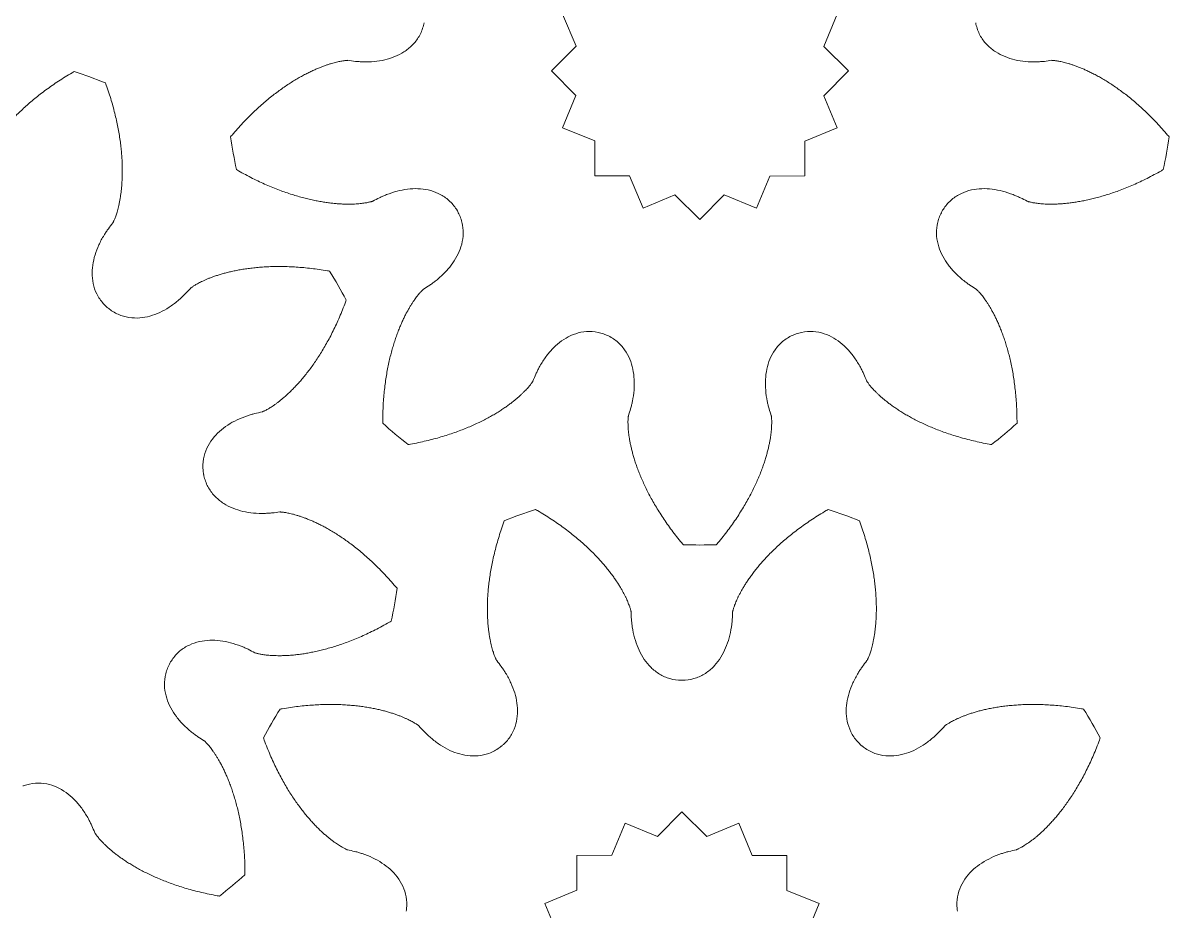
# Model space of a CAD drawing. Header units: millimetres. Extents: x 0 to 200, y 0 to 199.
# Drawn here: x 17.77 to 34.67, y 49.47 to 62.55 of the extents above; entities that cross this region are included whole.
import ezdxf

# ---------------------------------------------------------------- set-up
doc = ezdxf.new("R2010")
doc.units = ezdxf.units.MM

msp = doc.modelspace()

# ---------------------------------------------------------------- linework, layer by layer
at = {"color": 7, "linetype": 'Continuous', "lineweight": 15}
for p, q in [((25.729, 62.682), (25.926, 62.211)), ((29.578, 62.205), (29.774, 62.682)), ((25.926, 62.211), (25.563, 61.844)), ((29.941, 61.844), (29.578, 62.205)), ((25.563, 61.844), (25.925, 61.484)), ((29.577, 61.478), (29.941, 61.844)), ((25.925, 61.484), (25.729, 61.007)), ((29.774, 61.007), (29.577, 61.478)), ((25.729, 61.007), (26.202, 60.813)), ((29.298, 60.808), (29.774, 61.007)), ((26.202, 60.813), (26.204, 60.297)), ((29.299, 60.297), (29.298, 60.808)), ((26.204, 60.297), (26.715, 60.298)), ((26.715, 60.298), (26.914, 59.822)), ((28.589, 59.822), (28.783, 60.295)), ((28.783, 60.295), (29.299, 60.297)), ((26.914, 59.822), (27.385, 60.019)), ((27.385, 60.019), (27.752, 59.656)), ((27.752, 59.656), (28.112, 60.018)), ((28.112, 60.018), (28.589, 59.822)), ((27.486, 50.928), (27.126, 50.565)), ((27.853, 50.564), (27.486, 50.928)), ((26.649, 50.761), (26.455, 50.288)), ((27.126, 50.565), (26.649, 50.761)), ((28.324, 50.761), (27.853, 50.564)), ((28.523, 50.285), (28.324, 50.761)), ((26.455, 50.288), (25.938, 50.286)), ((25.938, 50.286), (25.94, 49.775)), ((29.034, 50.286), (28.523, 50.285)), ((29.036, 49.77), (29.034, 50.286)), ((25.94, 49.775), (25.464, 49.576)), ((29.509, 49.576), (29.036, 49.77)), ((25.464, 49.576), (25.661, 49.105)), ((29.313, 49.099), (29.509, 49.576))]:
    msp.add_line(p, q, dxfattribs=at)
for centre, radius, start, end in [((16.37, 55.191), 6.985, 67.9857, 72.0143), ((27.752, 61.844), 6.985, 187.9857, 192.0143), ((27.752, 61.844), 6.985, 347.9857, 352.0143), ((27.752, 61.844), 4.127, 209.8549, 210.1451), ((27.752, 61.844), 4.127, 329.8549, 330.1451), ((16.37, 55.191), 6.985, 27.9857, 32.0143), ((16.37, 55.191), 4.127, 49.8549, 50.1451), ((27.752, 61.844), 4.127, 249.8549, 250.1451), ((27.752, 61.844), 4.127, 289.8549, 290.1451), ((27.752, 61.844), 6.985, 227.9857, 232.0143), ((27.752, 61.844), 6.985, 307.9857, 312.0143), ((16.37, 55.191), 4.127, 9.8549, 10.1451), ((27.486, 48.739), 6.985, 107.9857, 112.0143), ((27.486, 48.739), 6.985, 67.9857, 72.0143), ((27.752, 61.844), 6.985, 267.9857, 272.0143), ((16.37, 55.191), 6.985, 347.9857, 352.0143), ((16.37, 55.191), 4.127, 329.8549, 330.1451), ((27.486, 48.739), 4.127, 89.8549, 90.1451), ((27.486, 48.739), 6.985, 147.9857, 152.0143), ((27.486, 48.739), 6.985, 27.9857, 32.0143), ((27.486, 48.739), 4.127, 129.8549, 130.1451), ((27.486, 48.739), 4.127, 49.8549, 50.1451), ((16.37, 55.191), 4.127, 289.8549, 290.1451), ((16.37, 55.191), 6.985, 307.9857, 312.0143)]:
    msp.add_arc(centre, radius, start, end, dxfattribs=at)
for points, knots in [([(22.563, 62), (22.599, 61.994), (22.655, 61.986), (22.73, 61.98), (22.822, 61.976), (22.949, 61.98), (23.106, 62.004), (23.254, 62.05), (23.393, 62.12), (23.518, 62.22), (23.62, 62.351), (23.668, 62.47), (23.682, 62.539), (23.685, 62.551)], [0, 0, 0, 0, 0.079936, 0.121555, 0.16241, 0.280802, 0.394261, 0.504863, 0.615316, 0.728747, 0.84776, 0.97259, 1, 1, 1, 1]), ([(31.818, 62.551), (31.821, 62.539), (31.836, 62.47), (31.883, 62.351), (31.985, 62.22), (32.11, 62.12), (32.249, 62.05), (32.398, 62.004), (32.554, 61.98), (32.681, 61.976), (32.773, 61.98), (32.848, 61.986), (32.904, 61.994), (32.941, 62)], [0, 0, 0, 0, 0.02741, 0.15224, 0.271253, 0.384684, 0.495137, 0.605739, 0.719198, 0.83759, 0.878445, 0.920064, 1, 1, 1, 1]), ([(20.834, 60.874), (20.841, 60.883), (20.874, 60.922), (20.934, 60.99), (21.013, 61.077), (21.092, 61.158), (21.171, 61.235), (21.249, 61.308), (21.326, 61.376), (21.402, 61.44), (21.477, 61.499), (21.551, 61.554), (21.623, 61.606), (21.694, 61.653), (21.762, 61.696), (21.829, 61.736), (21.893, 61.772), (21.956, 61.805), (22.016, 61.835), (22.073, 61.861), (22.128, 61.885), (22.18, 61.906), (22.229, 61.924), (22.275, 61.939), (22.318, 61.953), (22.358, 61.964), (22.395, 61.973), (22.428, 61.981), (22.458, 61.987), (22.485, 61.991), (22.508, 61.995), (22.528, 61.997), (22.544, 61.999), (22.555, 61.999), (22.561, 61.999), (22.563, 62)], [0.041631, 0.041631, 0.041631, 0.041631, 0.0566277, 0.111614, 0.1649589, 0.2166625, 0.2667246, 0.3151454, 0.3619248, 0.4070628, 0.4505594, 0.4924147, 0.5326285, 0.571201, 0.6081321, 0.6434218, 0.6770702, 0.7090771, 0.7394427, 0.7681669, 0.7952497, 0.8206911, 0.8444912, 0.8666498, 0.8871671, 0.906043, 0.9232775, 0.9388707, 0.9528224, 0.9651328, 0.9758018, 0.9848294, 0.9922156, 0.9979604, 1, 1, 1, 1]), ([(32.941, 62), (32.942, 61.999), (32.948, 61.999), (32.959, 61.999), (32.975, 61.997), (32.995, 61.995), (33.018, 61.991), (33.045, 61.987), (33.075, 61.981), (33.108, 61.973), (33.145, 61.964), (33.185, 61.953), (33.228, 61.939), (33.274, 61.924), (33.323, 61.906), (33.375, 61.885), (33.43, 61.861), (33.488, 61.835), (33.547, 61.805), (33.61, 61.772), (33.674, 61.736), (33.741, 61.696), (33.81, 61.653), (33.88, 61.606), (33.952, 61.554), (34.026, 61.499), (34.101, 61.44), (34.177, 61.376), (34.254, 61.308), (34.332, 61.235), (34.411, 61.158), (34.49, 61.077), (34.569, 60.99), (34.629, 60.922), (34.662, 60.883), (34.669, 60.874)], [0, 0, 0, 0, 0.0020396, 0.0077844, 0.0151706, 0.0241982, 0.0348672, 0.0471776, 0.0611293, 0.0767225, 0.093957, 0.1128329, 0.1333502, 0.1555088, 0.1793089, 0.2047503, 0.2318331, 0.2605573, 0.2909229, 0.3229298, 0.3565782, 0.3918679, 0.428799, 0.4673715, 0.5075853, 0.5494406, 0.5929372, 0.6380752, 0.6848546, 0.7332754, 0.7833375, 0.8350411, 0.888386, 0.9433723, 0.958369, 0.958369, 0.958369, 0.958369]), ([(17.119, 60.328), (17.119, 60.33), (17.12, 60.335), (17.123, 60.346), (17.127, 60.362), (17.133, 60.381), (17.14, 60.403), (17.149, 60.428), (17.16, 60.457), (17.174, 60.489), (17.189, 60.523), (17.207, 60.561), (17.228, 60.601), (17.251, 60.644), (17.278, 60.689), (17.307, 60.736), (17.34, 60.786), (17.376, 60.838), (17.415, 60.892), (17.459, 60.948), (17.506, 61.005), (17.556, 61.064), (17.611, 61.124), (17.67, 61.185), (17.733, 61.247), (17.8, 61.31), (17.872, 61.374), (17.948, 61.438), (18.028, 61.502), (18.113, 61.566), (18.203, 61.63), (18.297, 61.694), (18.396, 61.757), (18.473, 61.804), (18.518, 61.829), (18.527, 61.835)], [0, 0, 0, 0, 0.0020396, 0.0077844, 0.0151706, 0.0241982, 0.0348672, 0.0471776, 0.0611293, 0.0767225, 0.093957, 0.1128329, 0.1333502, 0.1555088, 0.1793089, 0.2047503, 0.2318331, 0.2605573, 0.2909229, 0.3229298, 0.3565782, 0.3918679, 0.428799, 0.4673715, 0.5075853, 0.5494406, 0.5929372, 0.6380752, 0.6848546, 0.7332754, 0.7833375, 0.8350411, 0.888386, 0.9433723, 0.958369, 0.958369, 0.958369, 0.958369]), ([(18.989, 61.667), (18.993, 61.656), (19.01, 61.608), (19.039, 61.523), (19.075, 61.411), (19.106, 61.301), (19.133, 61.195), (19.157, 61.091), (19.178, 60.99), (19.195, 60.892), (19.209, 60.797), (19.22, 60.706), (19.228, 60.618), (19.234, 60.533), (19.237, 60.452), (19.238, 60.374), (19.237, 60.3), (19.234, 60.23), (19.23, 60.163), (19.224, 60.1), (19.217, 60.041), (19.209, 59.986), (19.201, 59.934), (19.191, 59.886), (19.181, 59.842), (19.171, 59.802), (19.16, 59.766), (19.15, 59.733), (19.14, 59.704), (19.131, 59.678), (19.122, 59.657), (19.114, 59.638), (19.107, 59.624), (19.103, 59.614), (19.1, 59.609), (19.099, 59.607)], [0.041631, 0.041631, 0.041631, 0.041631, 0.0566277, 0.111614, 0.1649589, 0.2166625, 0.2667246, 0.3151454, 0.3619248, 0.4070628, 0.4505594, 0.4924147, 0.5326285, 0.571201, 0.6081321, 0.6434218, 0.6770702, 0.7090771, 0.7394427, 0.7681669, 0.7952497, 0.8206911, 0.8444912, 0.8666498, 0.8871671, 0.906043, 0.9232775, 0.9388707, 0.9528224, 0.9651328, 0.9758018, 0.9848294, 0.9922156, 0.9979604, 1, 1, 1, 1]), ([(22.929, 59.924), (22.927, 59.924), (22.922, 59.922), (22.911, 59.919), (22.895, 59.915), (22.876, 59.91), (22.853, 59.905), (22.826, 59.9), (22.796, 59.896), (22.762, 59.891), (22.724, 59.887), (22.683, 59.884), (22.638, 59.882), (22.589, 59.881), (22.537, 59.881), (22.481, 59.883), (22.421, 59.886), (22.358, 59.892), (22.292, 59.899), (22.222, 59.909), (22.149, 59.921), (22.073, 59.935), (21.993, 59.952), (21.911, 59.973), (21.826, 59.996), (21.738, 60.023), (21.647, 60.053), (21.553, 60.087), (21.457, 60.125), (21.359, 60.166), (21.259, 60.212), (21.157, 60.261), (21.053, 60.316), (20.973, 60.359), (20.929, 60.385), (20.92, 60.391)], [0, 0, 0, 0, 0.0020396, 0.0077844, 0.0151706, 0.0241982, 0.0348672, 0.0471776, 0.0611293, 0.0767225, 0.093957, 0.1128329, 0.1333502, 0.1555088, 0.1793089, 0.2047503, 0.2318331, 0.2605573, 0.2909229, 0.3229298, 0.3565782, 0.3918679, 0.428799, 0.4673715, 0.5075853, 0.5494406, 0.5929372, 0.6380752, 0.6848546, 0.7332754, 0.7833375, 0.8350411, 0.888386, 0.9433723, 0.958369, 0.958369, 0.958369, 0.958369]), ([(34.584, 60.391), (34.574, 60.385), (34.53, 60.359), (34.45, 60.316), (34.346, 60.261), (34.244, 60.212), (34.144, 60.166), (34.046, 60.125), (33.95, 60.087), (33.856, 60.053), (33.766, 60.023), (33.678, 59.996), (33.592, 59.973), (33.51, 59.952), (33.43, 59.935), (33.354, 59.921), (33.281, 59.909), (33.211, 59.899), (33.145, 59.892), (33.082, 59.886), (33.022, 59.883), (32.966, 59.881), (32.914, 59.881), (32.865, 59.882), (32.82, 59.884), (32.779, 59.887), (32.741, 59.891), (32.707, 59.896), (32.677, 59.9), (32.65, 59.905), (32.627, 59.91), (32.608, 59.915), (32.592, 59.919), (32.581, 59.922), (32.576, 59.924), (32.575, 59.924)], [0.041631, 0.041631, 0.041631, 0.041631, 0.0566277, 0.111614, 0.1649589, 0.2166625, 0.2667246, 0.3151454, 0.3619248, 0.4070628, 0.4505594, 0.4924147, 0.5326285, 0.571201, 0.6081321, 0.6434218, 0.6770702, 0.7090771, 0.7394427, 0.7681669, 0.7952497, 0.8206911, 0.8444912, 0.8666498, 0.8871671, 0.906043, 0.9232775, 0.9388707, 0.9528224, 0.9651328, 0.9758018, 0.9848294, 0.9922156, 0.9979604, 1, 1, 1, 1]), ([(24.172, 59.79), (24.165, 59.801), (24.128, 59.86), (24.043, 59.955), (23.901, 60.044), (23.75, 60.095), (23.596, 60.113), (23.44, 60.105), (23.285, 60.075), (23.165, 60.035), (23.079, 59.999), (23.011, 59.968), (22.961, 59.942), (22.929, 59.924)], [0, 0, 0, 0, 0.02741, 0.15224, 0.271253, 0.384684, 0.495137, 0.605739, 0.719198, 0.83759, 0.878445, 0.920064, 1, 1, 1, 1]), ([(32.575, 59.924), (32.542, 59.942), (32.493, 59.968), (32.424, 59.999), (32.338, 60.035), (32.218, 60.075), (32.063, 60.105), (31.908, 60.113), (31.753, 60.095), (31.602, 60.044), (31.46, 59.955), (31.375, 59.86), (31.338, 59.801), (31.331, 59.79)], [0, 0, 0, 0, 0.079936, 0.121555, 0.16241, 0.280802, 0.394261, 0.504863, 0.615316, 0.728747, 0.84776, 0.97259, 1, 1, 1, 1]), ([(23.677, 58.628), (23.708, 58.647), (23.756, 58.677), (23.817, 58.72), (23.891, 58.777), (23.985, 58.861), (24.09, 58.981), (24.174, 59.111), (24.235, 59.254), (24.267, 59.41), (24.261, 59.577), (24.221, 59.698), (24.188, 59.761), (24.182, 59.772)], [0, 0, 0, 0, 0.079936, 0.121555, 0.16241, 0.280802, 0.394261, 0.504863, 0.615316, 0.728747, 0.84776, 0.97259, 1, 1, 1, 1]), ([(31.321, 59.772), (31.315, 59.761), (31.282, 59.698), (31.242, 59.577), (31.236, 59.41), (31.268, 59.254), (31.329, 59.111), (31.413, 58.981), (31.518, 58.861), (31.612, 58.777), (31.686, 58.72), (31.747, 58.677), (31.795, 58.647), (31.826, 58.628)], [0, 0, 0, 0, 0.02741, 0.15224, 0.271253, 0.384684, 0.495137, 0.605739, 0.719198, 0.83759, 0.878445, 0.920064, 1, 1, 1, 1]), ([(19.099, 59.607), (19.076, 59.578), (19.041, 59.534), (18.999, 59.472), (18.949, 59.394), (18.889, 59.283), (18.832, 59.135), (18.797, 58.983), (18.789, 58.828), (18.812, 58.67), (18.875, 58.515), (18.954, 58.415), (19.006, 58.368), (19.016, 58.36)], [0, 0, 0, 0, 0.079936, 0.121555, 0.16241, 0.280802, 0.394261, 0.504863, 0.615316, 0.728747, 0.84776, 0.97259, 1, 1, 1, 1]), ([(20.246, 58.645), (20.247, 58.646), (20.251, 58.65), (20.26, 58.656), (20.274, 58.665), (20.29, 58.676), (20.31, 58.689), (20.334, 58.702), (20.361, 58.717), (20.391, 58.733), (20.425, 58.749), (20.463, 58.767), (20.505, 58.784), (20.55, 58.802), (20.599, 58.819), (20.653, 58.837), (20.71, 58.854), (20.771, 58.871), (20.836, 58.886), (20.904, 58.901), (20.977, 58.915), (21.054, 58.927), (21.134, 58.938), (21.219, 58.947), (21.307, 58.955), (21.399, 58.96), (21.495, 58.962), (21.594, 58.962), (21.697, 58.96), (21.803, 58.954), (21.913, 58.946), (22.026, 58.934), (22.142, 58.919), (22.232, 58.905), (22.282, 58.896), (22.293, 58.894)], [0, 0, 0, 0, 0.0020396, 0.0077844, 0.0151706, 0.0241982, 0.0348672, 0.0471776, 0.0611293, 0.0767225, 0.093957, 0.1128329, 0.1333502, 0.1555088, 0.1793089, 0.2047503, 0.2318331, 0.2605573, 0.2909229, 0.3229298, 0.3565782, 0.3918679, 0.428799, 0.4673715, 0.5075853, 0.5494406, 0.5929372, 0.6380752, 0.6848546, 0.7332754, 0.7833375, 0.8350411, 0.888386, 0.9433723, 0.958369, 0.958369, 0.958369, 0.958369]), ([(19.032, 58.346), (19.042, 58.338), (19.097, 58.295), (19.209, 58.235), (19.373, 58.2), (19.532, 58.204), (19.684, 58.239), (19.827, 58.3), (19.963, 58.382), (20.062, 58.46), (20.13, 58.523), (20.184, 58.576), (20.221, 58.618), (20.246, 58.645)], [0, 0, 0, 0, 0.02741, 0.15224, 0.271253, 0.384684, 0.495137, 0.605739, 0.719198, 0.83759, 0.878445, 0.920064, 1, 1, 1, 1]), ([(22.539, 58.469), (22.535, 58.458), (22.517, 58.41), (22.485, 58.326), (22.44, 58.217), (22.394, 58.113), (22.346, 58.014), (22.298, 57.919), (22.248, 57.829), (22.199, 57.743), (22.148, 57.661), (22.098, 57.584), (22.048, 57.511), (21.998, 57.443), (21.948, 57.379), (21.899, 57.318), (21.851, 57.262), (21.803, 57.21), (21.757, 57.162), (21.712, 57.117), (21.669, 57.076), (21.627, 57.039), (21.587, 57.005), (21.549, 56.975), (21.513, 56.948), (21.48, 56.923), (21.448, 56.902), (21.419, 56.883), (21.393, 56.868), (21.37, 56.854), (21.349, 56.843), (21.331, 56.834), (21.316, 56.827), (21.306, 56.823), (21.301, 56.821), (21.3, 56.82)], [0.041631, 0.041631, 0.041631, 0.041631, 0.0566277, 0.111614, 0.1649589, 0.2166625, 0.2667246, 0.3151454, 0.3619248, 0.4070628, 0.4505594, 0.4924147, 0.5326285, 0.571201, 0.6081321, 0.6434218, 0.6770702, 0.7090771, 0.7394427, 0.7681669, 0.7952497, 0.8206911, 0.8444912, 0.8666498, 0.8871671, 0.906043, 0.9232775, 0.9388707, 0.9528224, 0.9651328, 0.9758018, 0.9848294, 0.9922156, 0.9979604, 1, 1, 1, 1]), ([(23.076, 56.655), (23.076, 56.666), (23.076, 56.717), (23.078, 56.808), (23.083, 56.925), (23.091, 57.038), (23.102, 57.148), (23.115, 57.254), (23.13, 57.355), (23.148, 57.453), (23.167, 57.547), (23.188, 57.637), (23.21, 57.722), (23.234, 57.804), (23.259, 57.881), (23.284, 57.954), (23.31, 58.024), (23.337, 58.089), (23.364, 58.15), (23.391, 58.207), (23.417, 58.261), (23.444, 58.31), (23.47, 58.355), (23.495, 58.397), (23.52, 58.435), (23.543, 58.469), (23.565, 58.5), (23.586, 58.527), (23.605, 58.551), (23.623, 58.572), (23.638, 58.589), (23.652, 58.604), (23.664, 58.615), (23.672, 58.623), (23.676, 58.627), (23.677, 58.628)], [0.041631, 0.041631, 0.041631, 0.041631, 0.0566277, 0.111614, 0.1649589, 0.2166625, 0.2667246, 0.3151454, 0.3619248, 0.4070628, 0.4505594, 0.4924147, 0.5326285, 0.571201, 0.6081321, 0.6434218, 0.6770702, 0.7090771, 0.7394427, 0.7681669, 0.7952497, 0.8206911, 0.8444912, 0.8666498, 0.8871671, 0.906043, 0.9232775, 0.9388707, 0.9528224, 0.9651328, 0.9758018, 0.9848294, 0.9922156, 0.9979604, 1, 1, 1, 1]), ([(31.826, 58.628), (31.827, 58.627), (31.832, 58.623), (31.84, 58.615), (31.851, 58.604), (31.865, 58.589), (31.88, 58.572), (31.898, 58.551), (31.917, 58.527), (31.938, 58.5), (31.96, 58.469), (31.983, 58.435), (32.008, 58.397), (32.033, 58.355), (32.059, 58.31), (32.086, 58.261), (32.112, 58.207), (32.139, 58.15), (32.166, 58.089), (32.193, 58.024), (32.219, 57.954), (32.245, 57.881), (32.269, 57.804), (32.293, 57.722), (32.315, 57.637), (32.336, 57.547), (32.355, 57.453), (32.373, 57.355), (32.388, 57.254), (32.401, 57.148), (32.412, 57.038), (32.42, 56.925), (32.425, 56.808), (32.427, 56.717), (32.427, 56.666), (32.427, 56.655)], [0, 0, 0, 0, 0.0020396, 0.0077844, 0.0151706, 0.0241982, 0.0348672, 0.0471776, 0.0611293, 0.0767225, 0.093957, 0.1128329, 0.1333502, 0.1555088, 0.1793089, 0.2047503, 0.2318331, 0.2605573, 0.2909229, 0.3229298, 0.3565782, 0.3918679, 0.428799, 0.4673715, 0.5075853, 0.5494406, 0.5929372, 0.6380752, 0.6848546, 0.7332754, 0.7833375, 0.8350411, 0.888386, 0.9433723, 0.958369, 0.958369, 0.958369, 0.958369]), ([(26.33, 57.97), (26.318, 57.973), (26.251, 57.995), (26.125, 58.013), (25.96, 57.99), (25.811, 57.932), (25.681, 57.847), (25.567, 57.741), (25.467, 57.617), (25.401, 57.51), (25.358, 57.428), (25.326, 57.36), (25.305, 57.308), (25.291, 57.273)], [0, 0, 0, 0, 0.02741, 0.15224, 0.271253, 0.384684, 0.495137, 0.605739, 0.719198, 0.83759, 0.878445, 0.920064, 1, 1, 1, 1]), ([(26.698, 56.761), (26.709, 56.796), (26.727, 56.85), (26.746, 56.922), (26.766, 57.013), (26.784, 57.138), (26.787, 57.297), (26.768, 57.451), (26.723, 57.6), (26.647, 57.74), (26.535, 57.864), (26.427, 57.931), (26.361, 57.958), (26.35, 57.962)], [0, 0, 0, 0, 0.079936, 0.121555, 0.16241, 0.280802, 0.394261, 0.504863, 0.615316, 0.728747, 0.84776, 0.97259, 1, 1, 1, 1]), ([(29.153, 57.962), (29.142, 57.958), (29.077, 57.931), (28.968, 57.864), (28.856, 57.74), (28.78, 57.6), (28.735, 57.451), (28.716, 57.297), (28.719, 57.138), (28.737, 57.013), (28.757, 56.922), (28.776, 56.85), (28.794, 56.796), (28.805, 56.761)], [0, 0, 0, 0, 0.02741, 0.15224, 0.271253, 0.384684, 0.495137, 0.605739, 0.719198, 0.83759, 0.878445, 0.920064, 1, 1, 1, 1]), ([(30.212, 57.273), (30.198, 57.308), (30.177, 57.36), (30.145, 57.428), (30.102, 57.51), (30.036, 57.617), (29.936, 57.741), (29.822, 57.847), (29.692, 57.932), (29.544, 57.99), (29.378, 58.013), (29.252, 57.995), (29.185, 57.973), (29.173, 57.97)], [0, 0, 0, 0, 0.079936, 0.121555, 0.16241, 0.280802, 0.394261, 0.504863, 0.615316, 0.728747, 0.84776, 0.97259, 1, 1, 1, 1]), ([(25.291, 57.273), (25.291, 57.272), (25.288, 57.267), (25.281, 57.258), (25.272, 57.245), (25.26, 57.229), (25.246, 57.21), (25.228, 57.189), (25.208, 57.166), (25.185, 57.141), (25.158, 57.114), (25.129, 57.085), (25.096, 57.054), (25.059, 57.022), (25.019, 56.989), (24.975, 56.954), (24.927, 56.918), (24.875, 56.882), (24.82, 56.845), (24.76, 56.807), (24.696, 56.769), (24.629, 56.732), (24.557, 56.694), (24.48, 56.656), (24.4, 56.62), (24.315, 56.583), (24.226, 56.548), (24.133, 56.514), (24.036, 56.481), (23.934, 56.45), (23.828, 56.42), (23.717, 56.393), (23.603, 56.367), (23.514, 56.35), (23.463, 56.341), (23.453, 56.339)], [0, 0, 0, 0, 0.0020396, 0.0077844, 0.0151706, 0.0241982, 0.0348672, 0.0471776, 0.0611293, 0.0767225, 0.093957, 0.1128329, 0.1333502, 0.1555088, 0.1793089, 0.2047503, 0.2318331, 0.2605573, 0.2909229, 0.3229298, 0.3565782, 0.3918679, 0.428799, 0.4673715, 0.5075853, 0.5494406, 0.5929372, 0.6380752, 0.6848546, 0.7332754, 0.7833375, 0.8350411, 0.888386, 0.9433723, 0.958369, 0.958369, 0.958369, 0.958369]), ([(32.051, 56.339), (32.04, 56.341), (31.989, 56.35), (31.9, 56.367), (31.786, 56.393), (31.676, 56.42), (31.569, 56.45), (31.468, 56.481), (31.37, 56.514), (31.277, 56.548), (31.188, 56.583), (31.103, 56.62), (31.023, 56.656), (30.946, 56.694), (30.875, 56.732), (30.807, 56.769), (30.743, 56.807), (30.683, 56.845), (30.628, 56.882), (30.576, 56.918), (30.528, 56.954), (30.485, 56.989), (30.444, 57.022), (30.408, 57.054), (30.374, 57.085), (30.345, 57.114), (30.318, 57.141), (30.295, 57.166), (30.275, 57.189), (30.258, 57.21), (30.243, 57.229), (30.231, 57.245), (30.222, 57.258), (30.216, 57.267), (30.213, 57.272), (30.212, 57.273)], [0.041631, 0.041631, 0.041631, 0.041631, 0.0566277, 0.111614, 0.1649589, 0.2166625, 0.2667246, 0.3151454, 0.3619248, 0.4070628, 0.4505594, 0.4924147, 0.5326285, 0.571201, 0.6081321, 0.6434218, 0.6770702, 0.7090771, 0.7394427, 0.7681669, 0.7952497, 0.8206911, 0.8444912, 0.8666498, 0.8871671, 0.906043, 0.9232775, 0.9388707, 0.9528224, 0.9651328, 0.9758018, 0.9848294, 0.9922156, 0.9979604, 1, 1, 1, 1]), ([(21.3, 56.82), (21.263, 56.813), (21.208, 56.801), (21.136, 56.781), (21.047, 56.753), (20.93, 56.706), (20.791, 56.63), (20.667, 56.536), (20.561, 56.423), (20.477, 56.286), (20.426, 56.128), (20.422, 56), (20.432, 55.931), (20.433, 55.918)], [0, 0, 0, 0, 0.079936, 0.121555, 0.16241, 0.280802, 0.394261, 0.504863, 0.615316, 0.728747, 0.84776, 0.97259, 1, 1, 1, 1]), ([(27.506, 54.864), (27.499, 54.872), (27.466, 54.911), (27.409, 54.982), (27.338, 55.075), (27.271, 55.167), (27.209, 55.258), (27.151, 55.347), (27.097, 55.435), (27.048, 55.521), (27.002, 55.605), (26.96, 55.688), (26.923, 55.768), (26.888, 55.845), (26.857, 55.92), (26.83, 55.993), (26.805, 56.063), (26.784, 56.13), (26.765, 56.194), (26.749, 56.255), (26.735, 56.313), (26.724, 56.368), (26.714, 56.419), (26.707, 56.468), (26.701, 56.512), (26.697, 56.554), (26.694, 56.592), (26.693, 56.626), (26.692, 56.657), (26.692, 56.684), (26.693, 56.707), (26.694, 56.727), (26.696, 56.743), (26.697, 56.754), (26.698, 56.76), (26.698, 56.761)], [0.041631, 0.041631, 0.041631, 0.041631, 0.0566277, 0.111614, 0.1649589, 0.2166625, 0.2667246, 0.3151454, 0.3619248, 0.4070628, 0.4505594, 0.4924147, 0.5326285, 0.571201, 0.6081321, 0.6434218, 0.6770702, 0.7090771, 0.7394427, 0.7681669, 0.7952497, 0.8206911, 0.8444912, 0.8666498, 0.8871671, 0.906043, 0.9232775, 0.9388707, 0.9528224, 0.9651328, 0.9758018, 0.9848294, 0.9922156, 0.9979604, 1, 1, 1, 1]), ([(28.805, 56.761), (28.806, 56.76), (28.806, 56.754), (28.807, 56.743), (28.809, 56.727), (28.81, 56.707), (28.811, 56.684), (28.811, 56.657), (28.81, 56.626), (28.809, 56.592), (28.806, 56.554), (28.802, 56.512), (28.796, 56.468), (28.789, 56.419), (28.779, 56.368), (28.768, 56.313), (28.754, 56.255), (28.738, 56.194), (28.719, 56.13), (28.698, 56.063), (28.673, 55.993), (28.646, 55.92), (28.615, 55.845), (28.581, 55.768), (28.543, 55.688), (28.501, 55.605), (28.456, 55.521), (28.406, 55.435), (28.352, 55.347), (28.295, 55.258), (28.232, 55.167), (28.165, 55.075), (28.094, 54.982), (28.037, 54.911), (28.004, 54.872), (27.997, 54.864)], [0, 0, 0, 0, 0.0020396, 0.0077844, 0.0151706, 0.0241982, 0.0348672, 0.0471776, 0.0611293, 0.0767225, 0.093957, 0.1128329, 0.1333502, 0.1555088, 0.1793089, 0.2047503, 0.2318331, 0.2605573, 0.2909229, 0.3229298, 0.3565782, 0.3918679, 0.428799, 0.4673715, 0.5075853, 0.5494406, 0.5929372, 0.6380752, 0.6848546, 0.7332754, 0.7833375, 0.8350411, 0.888386, 0.9433723, 0.958369, 0.958369, 0.958369, 0.958369]), ([(20.437, 55.897), (20.44, 55.885), (20.455, 55.816), (20.502, 55.698), (20.604, 55.566), (20.729, 55.467), (20.868, 55.397), (21.016, 55.351), (21.173, 55.326), (21.3, 55.323), (21.392, 55.327), (21.467, 55.333), (21.523, 55.341), (21.559, 55.346)], [0, 0, 0, 0, 0.02741, 0.15224, 0.271253, 0.384684, 0.495137, 0.605739, 0.719198, 0.83759, 0.878445, 0.920064, 1, 1, 1, 1]), ([(21.559, 55.346), (21.561, 55.346), (21.567, 55.346), (21.578, 55.345), (21.594, 55.344), (21.614, 55.341), (21.637, 55.338), (21.664, 55.333), (21.694, 55.327), (21.727, 55.32), (21.764, 55.311), (21.804, 55.299), (21.847, 55.286), (21.893, 55.27), (21.942, 55.252), (21.994, 55.231), (22.049, 55.208), (22.106, 55.181), (22.166, 55.152), (22.229, 55.119), (22.293, 55.083), (22.36, 55.043), (22.429, 54.999), (22.499, 54.952), (22.571, 54.901), (22.645, 54.846), (22.72, 54.786), (22.796, 54.723), (22.873, 54.654), (22.951, 54.582), (23.03, 54.505), (23.109, 54.423), (23.188, 54.337), (23.248, 54.268), (23.281, 54.229), (23.288, 54.221)], [0, 0, 0, 0, 0.0020396, 0.0077844, 0.0151706, 0.0241982, 0.0348672, 0.0471776, 0.0611293, 0.0767225, 0.093957, 0.1128329, 0.1333502, 0.1555088, 0.1793089, 0.2047503, 0.2318331, 0.2605573, 0.2909229, 0.3229298, 0.3565782, 0.3918679, 0.428799, 0.4673715, 0.5075853, 0.5494406, 0.5929372, 0.6380752, 0.6848546, 0.7332754, 0.7833375, 0.8350411, 0.888386, 0.9433723, 0.958369, 0.958369, 0.958369, 0.958369]), ([(25.33, 55.382), (25.339, 55.377), (25.384, 55.351), (25.461, 55.304), (25.56, 55.241), (25.654, 55.178), (25.744, 55.114), (25.829, 55.049), (25.909, 54.985), (25.985, 54.921), (26.057, 54.858), (26.124, 54.795), (26.187, 54.733), (26.246, 54.671), (26.3, 54.611), (26.351, 54.553), (26.398, 54.495), (26.441, 54.44), (26.481, 54.386), (26.517, 54.334), (26.55, 54.284), (26.579, 54.236), (26.605, 54.191), (26.629, 54.148), (26.65, 54.108), (26.668, 54.071), (26.683, 54.036), (26.696, 54.005), (26.707, 53.976), (26.717, 53.951), (26.724, 53.928), (26.73, 53.909), (26.734, 53.893), (26.736, 53.883), (26.738, 53.877), (26.738, 53.876)], [0.041631, 0.041631, 0.041631, 0.041631, 0.0566277, 0.111614, 0.1649589, 0.2166625, 0.2667246, 0.3151454, 0.3619248, 0.4070628, 0.4505594, 0.4924147, 0.5326285, 0.571201, 0.6081321, 0.6434218, 0.6770702, 0.7090771, 0.7394427, 0.7681669, 0.7952497, 0.8206911, 0.8444912, 0.8666498, 0.8871671, 0.906043, 0.9232775, 0.9388707, 0.9528224, 0.9651328, 0.9758018, 0.9848294, 0.9922156, 0.9979604, 1, 1, 1, 1]), ([(28.235, 53.876), (28.235, 53.877), (28.236, 53.883), (28.239, 53.893), (28.243, 53.909), (28.249, 53.928), (28.256, 53.951), (28.265, 53.976), (28.276, 54.005), (28.29, 54.036), (28.305, 54.071), (28.323, 54.108), (28.344, 54.148), (28.367, 54.191), (28.394, 54.236), (28.423, 54.284), (28.456, 54.334), (28.492, 54.386), (28.531, 54.44), (28.575, 54.495), (28.621, 54.553), (28.672, 54.611), (28.727, 54.671), (28.786, 54.733), (28.849, 54.795), (28.916, 54.858), (28.987, 54.921), (29.063, 54.985), (29.144, 55.049), (29.229, 55.114), (29.318, 55.178), (29.413, 55.241), (29.512, 55.304), (29.589, 55.351), (29.634, 55.377), (29.643, 55.382)], [0, 0, 0, 0, 0.0020396, 0.0077844, 0.0151706, 0.0241982, 0.0348672, 0.0471776, 0.0611293, 0.0767225, 0.093957, 0.1128329, 0.1333502, 0.1555088, 0.1793089, 0.2047503, 0.2318331, 0.2605573, 0.2909229, 0.3229298, 0.3565782, 0.3918679, 0.428799, 0.4673715, 0.5075853, 0.5494406, 0.5929372, 0.6380752, 0.6848546, 0.7332754, 0.7833375, 0.8350411, 0.888386, 0.9433723, 0.958369, 0.958369, 0.958369, 0.958369]), ([(24.758, 53.155), (24.757, 53.156), (24.754, 53.161), (24.749, 53.171), (24.742, 53.186), (24.735, 53.204), (24.726, 53.226), (24.716, 53.251), (24.707, 53.28), (24.696, 53.313), (24.686, 53.35), (24.676, 53.39), (24.666, 53.434), (24.656, 53.482), (24.647, 53.533), (24.639, 53.589), (24.632, 53.648), (24.627, 53.711), (24.622, 53.778), (24.62, 53.848), (24.619, 53.922), (24.62, 54), (24.623, 54.081), (24.629, 54.165), (24.637, 54.254), (24.648, 54.345), (24.662, 54.44), (24.679, 54.537), (24.7, 54.638), (24.723, 54.742), (24.751, 54.849), (24.782, 54.958), (24.817, 55.07), (24.847, 55.156), (24.864, 55.204), (24.868, 55.214)], [0, 0, 0, 0, 0.0020396, 0.0077844, 0.0151706, 0.0241982, 0.0348672, 0.0471776, 0.0611293, 0.0767225, 0.093957, 0.1128329, 0.1333502, 0.1555088, 0.1793089, 0.2047503, 0.2318331, 0.2605573, 0.2909229, 0.3229298, 0.3565782, 0.3918679, 0.428799, 0.4673715, 0.5075853, 0.5494406, 0.5929372, 0.6380752, 0.6848546, 0.7332754, 0.7833375, 0.8350411, 0.888386, 0.9433723, 0.958369, 0.958369, 0.958369, 0.958369]), ([(30.105, 55.214), (30.108, 55.204), (30.126, 55.156), (30.155, 55.07), (30.191, 54.958), (30.222, 54.849), (30.249, 54.742), (30.273, 54.638), (30.293, 54.537), (30.311, 54.44), (30.324, 54.345), (30.336, 54.254), (30.344, 54.165), (30.349, 54.081), (30.353, 54), (30.354, 53.922), (30.353, 53.848), (30.35, 53.778), (30.346, 53.711), (30.34, 53.648), (30.333, 53.589), (30.325, 53.533), (30.316, 53.482), (30.307, 53.434), (30.297, 53.39), (30.287, 53.35), (30.276, 53.313), (30.266, 53.28), (30.256, 53.251), (30.247, 53.226), (30.238, 53.204), (30.23, 53.186), (30.223, 53.171), (30.218, 53.161), (30.216, 53.156), (30.215, 53.155)], [0.041631, 0.041631, 0.041631, 0.041631, 0.0566277, 0.111614, 0.1649589, 0.2166625, 0.2667246, 0.3151454, 0.3619248, 0.4070628, 0.4505594, 0.4924147, 0.5326285, 0.571201, 0.6081321, 0.6434218, 0.6770702, 0.7090771, 0.7394427, 0.7681669, 0.7952497, 0.8206911, 0.8444912, 0.8666498, 0.8871671, 0.906043, 0.9232775, 0.9388707, 0.9528224, 0.9651328, 0.9758018, 0.9848294, 0.9922156, 0.9979604, 1, 1, 1, 1]), ([(23.202, 53.737), (23.193, 53.731), (23.149, 53.706), (23.069, 53.662), (22.965, 53.608), (22.863, 53.558), (22.763, 53.513), (22.665, 53.471), (22.569, 53.433), (22.475, 53.4), (22.385, 53.369), (22.296, 53.343), (22.211, 53.319), (22.129, 53.299), (22.049, 53.282), (21.973, 53.267), (21.9, 53.255), (21.83, 53.245), (21.764, 53.238), (21.701, 53.233), (21.641, 53.23), (21.585, 53.228), (21.533, 53.228), (21.484, 53.229), (21.439, 53.231), (21.398, 53.234), (21.36, 53.238), (21.326, 53.242), (21.296, 53.247), (21.269, 53.252), (21.246, 53.256), (21.227, 53.261), (21.211, 53.265), (21.2, 53.268), (21.195, 53.27), (21.193, 53.271)], [0.041631, 0.041631, 0.041631, 0.041631, 0.0566277, 0.111614, 0.1649589, 0.2166625, 0.2667246, 0.3151454, 0.3619248, 0.4070628, 0.4505594, 0.4924147, 0.5326285, 0.571201, 0.6081321, 0.6434218, 0.6770702, 0.7090771, 0.7394427, 0.7681669, 0.7952497, 0.8206911, 0.8444912, 0.8666498, 0.8871671, 0.906043, 0.9232775, 0.9388707, 0.9528224, 0.9651328, 0.9758018, 0.9848294, 0.9922156, 0.9979604, 1, 1, 1, 1]), ([(26.738, 53.876), (26.739, 53.839), (26.741, 53.782), (26.748, 53.708), (26.76, 53.616), (26.786, 53.492), (26.837, 53.342), (26.908, 53.204), (27.001, 53.079), (27.121, 52.973), (27.268, 52.895), (27.393, 52.869), (27.463, 52.867), (27.476, 52.866)], [0, 0, 0, 0, 0.079936, 0.121555, 0.16241, 0.280802, 0.394261, 0.504863, 0.615316, 0.728747, 0.84776, 0.97259, 1, 1, 1, 1]), ([(27.497, 52.866), (27.509, 52.867), (27.58, 52.869), (27.704, 52.895), (27.852, 52.973), (27.972, 53.079), (28.065, 53.204), (28.136, 53.342), (28.187, 53.492), (28.213, 53.616), (28.225, 53.708), (28.232, 53.782), (28.234, 53.839), (28.235, 53.876)], [0, 0, 0, 0, 0.02741, 0.15224, 0.271253, 0.384684, 0.495137, 0.605739, 0.719198, 0.83759, 0.878445, 0.920064, 1, 1, 1, 1]), ([(21.193, 53.271), (21.161, 53.288), (21.111, 53.315), (21.043, 53.346), (20.957, 53.381), (20.837, 53.421), (20.682, 53.452), (20.527, 53.46), (20.372, 53.441), (20.221, 53.39), (20.079, 53.302), (19.994, 53.207), (19.957, 53.147), (19.95, 53.136)], [0, 0, 0, 0, 0.079936, 0.121555, 0.16241, 0.280802, 0.394261, 0.504863, 0.615316, 0.728747, 0.84776, 0.97259, 1, 1, 1, 1]), ([(19.94, 53.118), (19.934, 53.107), (19.901, 53.045), (19.861, 52.924), (19.855, 52.757), (19.887, 52.6), (19.948, 52.457), (20.032, 52.327), (20.137, 52.207), (20.231, 52.123), (20.305, 52.067), (20.366, 52.023), (20.414, 51.994), (20.445, 51.974)], [0, 0, 0, 0, 0.02741, 0.15224, 0.271253, 0.384684, 0.495137, 0.605739, 0.719198, 0.83759, 0.878445, 0.920064, 1, 1, 1, 1]), ([(24.841, 51.907), (24.851, 51.916), (24.903, 51.963), (24.982, 52.063), (25.045, 52.218), (25.068, 52.376), (25.06, 52.531), (25.025, 52.682), (24.968, 52.83), (24.908, 52.941), (24.858, 53.02), (24.815, 53.082), (24.78, 53.126), (24.758, 53.155)], [0, 0, 0, 0, 0.02741, 0.15224, 0.271253, 0.384684, 0.495137, 0.605739, 0.719198, 0.83759, 0.878445, 0.920064, 1, 1, 1, 1]), ([(30.215, 53.155), (30.192, 53.126), (30.157, 53.082), (30.115, 53.02), (30.065, 52.941), (30.005, 52.83), (29.948, 52.682), (29.913, 52.531), (29.905, 52.376), (29.928, 52.218), (29.991, 52.063), (30.07, 51.963), (30.122, 51.916), (30.131, 51.907)], [0, 0, 0, 0, 0.079936, 0.121555, 0.16241, 0.280802, 0.394261, 0.504863, 0.615316, 0.728747, 0.84776, 0.97259, 1, 1, 1, 1]), ([(21.564, 52.442), (21.574, 52.443), (21.625, 52.452), (21.714, 52.466), (21.831, 52.482), (21.944, 52.494), (22.054, 52.502), (22.16, 52.507), (22.263, 52.51), (22.362, 52.51), (22.458, 52.507), (22.55, 52.502), (22.638, 52.495), (22.722, 52.486), (22.803, 52.475), (22.88, 52.463), (22.952, 52.449), (23.021, 52.434), (23.086, 52.418), (23.147, 52.402), (23.204, 52.384), (23.257, 52.367), (23.307, 52.349), (23.352, 52.332), (23.394, 52.314), (23.432, 52.297), (23.466, 52.281), (23.496, 52.265), (23.523, 52.25), (23.546, 52.236), (23.566, 52.224), (23.583, 52.213), (23.596, 52.204), (23.605, 52.197), (23.61, 52.194), (23.611, 52.193)], [0.041631, 0.041631, 0.041631, 0.041631, 0.0566277, 0.111614, 0.1649589, 0.2166625, 0.2667246, 0.3151454, 0.3619248, 0.4070628, 0.4505594, 0.4924147, 0.5326285, 0.571201, 0.6081321, 0.6434218, 0.6770702, 0.7090771, 0.7394427, 0.7681669, 0.7952497, 0.8206911, 0.8444912, 0.8666498, 0.8871671, 0.906043, 0.9232775, 0.9388707, 0.9528224, 0.9651328, 0.9758018, 0.9848294, 0.9922156, 0.9979604, 1, 1, 1, 1]), ([(31.362, 52.193), (31.363, 52.194), (31.367, 52.197), (31.376, 52.204), (31.39, 52.213), (31.406, 52.224), (31.426, 52.236), (31.45, 52.25), (31.476, 52.265), (31.507, 52.281), (31.541, 52.297), (31.579, 52.314), (31.621, 52.332), (31.666, 52.349), (31.715, 52.367), (31.768, 52.384), (31.826, 52.402), (31.887, 52.418), (31.951, 52.434), (32.02, 52.449), (32.093, 52.463), (32.17, 52.475), (32.25, 52.486), (32.335, 52.495), (32.423, 52.502), (32.515, 52.507), (32.61, 52.51), (32.71, 52.51), (32.813, 52.507), (32.919, 52.502), (33.029, 52.494), (33.142, 52.482), (33.258, 52.466), (33.348, 52.452), (33.398, 52.443), (33.409, 52.442)], [0, 0, 0, 0, 0.0020396, 0.0077844, 0.0151706, 0.0241982, 0.0348672, 0.0471776, 0.0611293, 0.0767225, 0.093957, 0.1128329, 0.1333502, 0.1555088, 0.1793089, 0.2047503, 0.2318331, 0.2605573, 0.2909229, 0.3229298, 0.3565782, 0.3918679, 0.428799, 0.4673715, 0.5075853, 0.5494406, 0.5929372, 0.6380752, 0.6848546, 0.7332754, 0.7833375, 0.8350411, 0.888386, 0.9433723, 0.958369, 0.958369, 0.958369, 0.958369]), ([(23.611, 52.193), (23.636, 52.165), (23.673, 52.123), (23.727, 52.071), (23.795, 52.008), (23.894, 51.929), (24.03, 51.847), (24.173, 51.787), (24.325, 51.752), (24.484, 51.747), (24.648, 51.782), (24.76, 51.843), (24.815, 51.886), (24.825, 51.894)], [0, 0, 0, 0, 0.079936, 0.121555, 0.16241, 0.280802, 0.394261, 0.504863, 0.615316, 0.728747, 0.84776, 0.97259, 1, 1, 1, 1]), ([(30.147, 51.894), (30.157, 51.886), (30.213, 51.843), (30.325, 51.782), (30.488, 51.747), (30.648, 51.752), (30.8, 51.787), (30.943, 51.847), (31.078, 51.929), (31.178, 52.008), (31.246, 52.071), (31.3, 52.123), (31.337, 52.165), (31.362, 52.193)], [0, 0, 0, 0, 0.02741, 0.15224, 0.271253, 0.384684, 0.495137, 0.605739, 0.719198, 0.83759, 0.878445, 0.920064, 1, 1, 1, 1]), ([(20.445, 51.974), (20.446, 51.973), (20.45, 51.97), (20.458, 51.962), (20.47, 51.95), (20.484, 51.936), (20.499, 51.918), (20.517, 51.898), (20.536, 51.874), (20.557, 51.846), (20.579, 51.816), (20.602, 51.781), (20.627, 51.743), (20.652, 51.702), (20.678, 51.656), (20.705, 51.607), (20.731, 51.554), (20.758, 51.497), (20.785, 51.435), (20.812, 51.37), (20.838, 51.301), (20.863, 51.228), (20.888, 51.15), (20.912, 51.069), (20.934, 50.983), (20.955, 50.893), (20.974, 50.8), (20.992, 50.702), (21.007, 50.6), (21.02, 50.494), (21.031, 50.385), (21.039, 50.271), (21.044, 50.154), (21.046, 50.064), (21.046, 50.012), (21.046, 50.001)], [0, 0, 0, 0, 0.0020396, 0.0077844, 0.0151706, 0.0241982, 0.0348672, 0.0471776, 0.0611293, 0.0767225, 0.093957, 0.1128329, 0.1333502, 0.1555088, 0.1793089, 0.2047503, 0.2318331, 0.2605573, 0.2909229, 0.3229298, 0.3565782, 0.3918679, 0.428799, 0.4673715, 0.5075853, 0.5494406, 0.5929372, 0.6380752, 0.6848546, 0.7332754, 0.7833375, 0.8350411, 0.888386, 0.9433723, 0.958369, 0.958369, 0.958369, 0.958369]), ([(22.557, 50.368), (22.556, 50.368), (22.551, 50.37), (22.54, 50.375), (22.526, 50.382), (22.508, 50.391), (22.487, 50.402), (22.464, 50.415), (22.437, 50.431), (22.409, 50.45), (22.377, 50.471), (22.344, 50.495), (22.308, 50.522), (22.27, 50.553), (22.23, 50.587), (22.188, 50.624), (22.144, 50.665), (22.1, 50.709), (22.053, 50.758), (22.006, 50.81), (21.958, 50.866), (21.909, 50.926), (21.859, 50.991), (21.809, 51.059), (21.759, 51.132), (21.708, 51.209), (21.658, 51.29), (21.608, 51.376), (21.559, 51.467), (21.511, 51.562), (21.463, 51.661), (21.417, 51.765), (21.372, 51.873), (21.339, 51.958), (21.322, 52.006), (21.318, 52.016)], [0, 0, 0, 0, 0.0020396, 0.0077844, 0.0151706, 0.0241982, 0.0348672, 0.0471776, 0.0611293, 0.0767225, 0.093957, 0.1128329, 0.1333502, 0.1555088, 0.1793089, 0.2047503, 0.2318331, 0.2605573, 0.2909229, 0.3229298, 0.3565782, 0.3918679, 0.428799, 0.4673715, 0.5075853, 0.5494406, 0.5929372, 0.6380752, 0.6848546, 0.7332754, 0.7833375, 0.8350411, 0.888386, 0.9433723, 0.958369, 0.958369, 0.958369, 0.958369]), ([(33.655, 52.016), (33.651, 52.006), (33.633, 51.958), (33.601, 51.873), (33.556, 51.765), (33.509, 51.661), (33.462, 51.562), (33.413, 51.467), (33.364, 51.376), (33.314, 51.29), (33.264, 51.209), (33.214, 51.132), (33.164, 51.059), (33.114, 50.991), (33.064, 50.926), (33.015, 50.866), (32.967, 50.81), (32.919, 50.758), (32.873, 50.709), (32.828, 50.665), (32.785, 50.624), (32.743, 50.587), (32.703, 50.553), (32.665, 50.522), (32.629, 50.495), (32.595, 50.471), (32.564, 50.45), (32.535, 50.431), (32.509, 50.415), (32.485, 50.402), (32.465, 50.391), (32.447, 50.382), (32.432, 50.375), (32.422, 50.37), (32.417, 50.368), (32.415, 50.368)], [0.041631, 0.041631, 0.041631, 0.041631, 0.0566277, 0.111614, 0.1649589, 0.2166625, 0.2667246, 0.3151454, 0.3619248, 0.4070628, 0.4505594, 0.4924147, 0.5326285, 0.571201, 0.6081321, 0.6434218, 0.6770702, 0.7090771, 0.7394427, 0.7681669, 0.7952497, 0.8206911, 0.8444912, 0.8666498, 0.8871671, 0.906043, 0.9232775, 0.9388707, 0.9528224, 0.9651328, 0.9758018, 0.9848294, 0.9922156, 0.9979604, 1, 1, 1, 1]), ([(18.831, 50.62), (18.817, 50.654), (18.796, 50.706), (18.764, 50.774), (18.721, 50.856), (18.655, 50.964), (18.555, 51.088), (18.441, 51.193), (18.311, 51.278), (18.162, 51.337), (17.997, 51.36), (17.871, 51.341), (17.804, 51.32), (17.792, 51.316)], [0, 0, 0, 0, 0.079936, 0.121555, 0.16241, 0.280802, 0.394261, 0.504863, 0.615316, 0.728747, 0.84776, 0.97259, 1, 1, 1, 1]), ([(20.669, 49.686), (20.659, 49.688), (20.608, 49.696), (20.519, 49.714), (20.405, 49.739), (20.294, 49.767), (20.188, 49.796), (20.086, 49.828), (19.989, 49.86), (19.896, 49.895), (19.807, 49.93), (19.722, 49.966), (19.642, 50.003), (19.565, 50.04), (19.493, 50.078), (19.426, 50.116), (19.362, 50.154), (19.302, 50.191), (19.247, 50.228), (19.195, 50.265), (19.147, 50.3), (19.103, 50.335), (19.063, 50.368), (19.027, 50.401), (18.993, 50.431), (18.964, 50.46), (18.937, 50.487), (18.914, 50.513), (18.894, 50.536), (18.876, 50.557), (18.862, 50.575), (18.85, 50.591), (18.841, 50.604), (18.835, 50.614), (18.831, 50.618), (18.831, 50.62)], [0.041631, 0.041631, 0.041631, 0.041631, 0.0566277, 0.111614, 0.1649589, 0.2166625, 0.2667246, 0.3151454, 0.3619248, 0.4070628, 0.4505594, 0.4924147, 0.5326285, 0.571201, 0.6081321, 0.6434218, 0.6770702, 0.7090771, 0.7394427, 0.7681669, 0.7952497, 0.8206911, 0.8444912, 0.8666498, 0.8871671, 0.906043, 0.9232775, 0.9388707, 0.9528224, 0.9651328, 0.9758018, 0.9848294, 0.9922156, 0.9979604, 1, 1, 1, 1]), ([(23.423, 49.466), (23.425, 49.478), (23.435, 49.548), (23.431, 49.675), (23.38, 49.834), (23.296, 49.97), (23.19, 50.084), (23.066, 50.177), (22.927, 50.254), (22.809, 50.301), (22.721, 50.329), (22.648, 50.349), (22.593, 50.36), (22.557, 50.368)], [0, 0, 0, 0, 0.02741, 0.15224, 0.271253, 0.384684, 0.495137, 0.605739, 0.719198, 0.83759, 0.878445, 0.920064, 1, 1, 1, 1]), ([(32.415, 50.368), (32.379, 50.36), (32.324, 50.349), (32.252, 50.329), (32.163, 50.301), (32.046, 50.254), (31.907, 50.177), (31.783, 50.084), (31.677, 49.97), (31.593, 49.834), (31.542, 49.675), (31.538, 49.548), (31.548, 49.478), (31.549, 49.466)], [0, 0, 0, 0, 0.079936, 0.121555, 0.16241, 0.280802, 0.394261, 0.504863, 0.615316, 0.728747, 0.84776, 0.97259, 1, 1, 1, 1])]:
    msp.add_open_spline(points, degree=3, knots=knots, dxfattribs=at)

doc.saveas('drawing.dxf')
